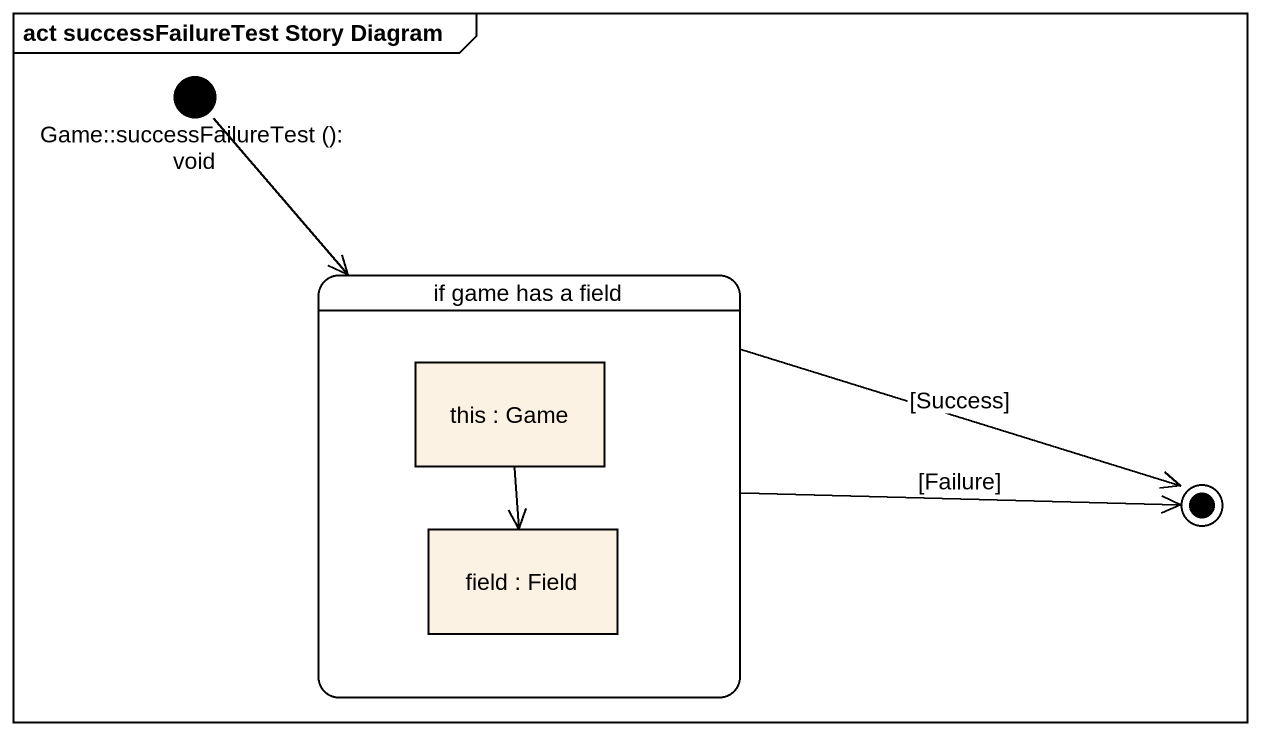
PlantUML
@startuml
mainframe act successFailureTest Story Diagram
hide empty description
state "Game::successFailureTest (): void" as Game_successFailureTest_void <<start>>
state "if game has a field" as if_game_has_a_field {
  state "this : Game" as this <<object>>
  state "field : Field" as field <<object>>
}
Game_successFailureTest_void --> if_game_has_a_field
this --> field
if_game_has_a_field -right-> [*] : [Success]
if_game_has_a_field -right-> [*] : [Failure]
@enduml
